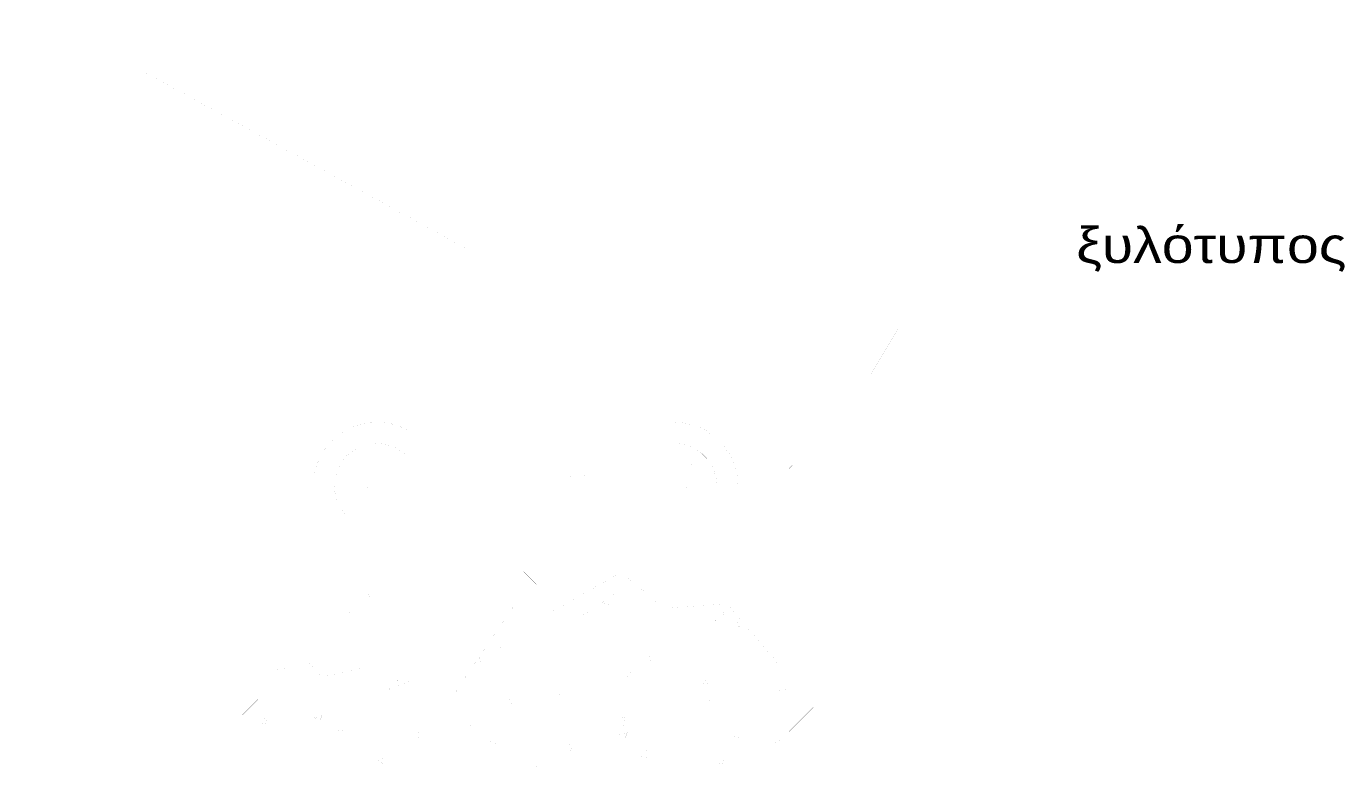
# Model space of a CAD drawing. Header units: millimetres. Extents: x -2171 to 1563, y -1758 to -1505.
# Drawn here: x 1349.475 to 1354.129, y -1601.996 to -1599.36 of the extents above; entities that cross this region are included whole.
import ezdxf

# ---------------------------------------------------------------- set-up
doc = ezdxf.new("R2010")
doc.units = ezdxf.units.MM
doc.layers.add('Tablet', color=150, linetype='Continuous', true_color=0x0180ff)
doc.styles.add('S2Arl419_b_1151_161', font='arial.ttf', dxfattribs={"width": 1.15091, "height": 0.041893})

msp = doc.modelspace()

# ---------------------------------------------------------------- linework, layer by layer
at = {"layer": 'Tablet', "color": 7, "const_width": 0.00006}
for points in [[(1350.8247, -1600.756), (1350.8247, -1599.5527), (1350.8997, -1599.5527), (1350.8997, -1599.4027), (1350.8622, -1599.4027), (1350.8622, -1599.2527), (1350.9747, -1598.8027), (1351.0497, -1598.8027), (1351.1247, -1598.8027), (1351.2372, -1599.2527), (1351.2372, -1599.4027), (1351.1997, -1599.4027), (1351.1997, -1599.5527), (1351.2747, -1599.5527), (1351.2747, -1600.756)], [(1350.8997, -1599.4027), (1350.8997, -1599.2527)], [(1351.1997, -1599.4027), (1350.8997, -1599.4027)], [(1350.913, -1599.5527), (1350.913, -1599.4027)], [(1350.9372, -1599.5527), (1350.9372, -1599.4027)], [(1350.9718, -1599.5527), (1350.9718, -1599.4027)], [(1351.0283, -1599.5527), (1351.0283, -1599.4027)], [(1351.1622, -1599.5527), (1351.1622, -1599.4027)], [(1351.1853, -1599.5527), (1351.1853, -1599.4027)], [(1350.8524, -1600.7527), (1350.8524, -1599.5527)], [(1350.8997, -1599.5527), (1350.8997, -1600.7527)], [(1351.1997, -1599.5527), (1350.8997, -1599.5527)], [(1351.2317, -1599.5527), (1351.2317, -1600.7527)], [(1350.5622, -1603.906), (1350.5622, -1600.981), (1350.5651, -1600.9517), (1350.5736, -1600.9236), (1350.5875, -1600.8977), (1350.6061, -1600.8749), (1350.6288, -1600.8563), (1350.6548, -1600.8424), (1350.6829, -1600.8339), (1350.7122, -1600.831), (1350.7414, -1600.8339), (1350.7696, -1600.8424), (1350.7955, -1600.8563), (1350.8183, -1600.8749), (1351.3486, -1601.4053), (1351.4016, -1601.3522), (1350.8713, -1600.8219), (1350.84, -1600.7958), (1350.8045, -1600.7758), (1350.766, -1600.7625), (1350.7258, -1600.7564), (1350.6851, -1600.7576), (1350.6452, -1600.7662), (1350.6076, -1600.7818), (1350.5734, -1600.8039), (1350.5438, -1600.8318), (1350.5196, -1600.8646), (1350.5018, -1600.9012), (1350.4909, -1600.9404), (1350.4872, -1600.981), (1350.4872, -1603.906)], [(1351.9872, -1603.906), (1351.9872, -1600.981), (1351.9838, -1600.9419), (1351.9736, -1600.904), (1351.957, -1600.8685), (1351.9345, -1600.8364), (1351.9068, -1600.8086), (1351.8747, -1600.7861), (1351.8391, -1600.7696), (1351.8013, -1600.7594), (1351.7622, -1600.756), (1350.7122, -1600.756)], [(1350.8804, -1600.831), (1351.7622, -1600.831), (1351.7882, -1600.8333), (1351.8135, -1600.84), (1351.8372, -1600.8511), (1351.8586, -1600.8661), (1351.8771, -1600.8846), (1351.8921, -1600.906), (1351.9031, -1600.9297), (1351.9099, -1600.9549), (1351.9122, -1600.981), (1351.9122, -1603.906)], [(1350.8997, -1600.8503), (1350.8997, -1600.831)], [(1351.2317, -1600.831), (1351.2317, -1601.1823)], [(1350.8247, -1602.7177), (1350.8247, -1601.4084), (1351.0834, -1601.6672), (1351.1364, -1601.6141), (1350.8247, -1601.3024), (1350.8247, -1600.8781), (1351.2747, -1601.3281), (1351.2747, -1602.7177)], [(1350.8247, -1601.3056), (1350.8247, -1600.8814)], [(1350.8524, -1601.3334), (1350.8524, -1600.9091)], [(1350.5531, -1601.1401), (1351.0834, -1601.6704), (1351.1364, -1601.6174), (1350.6061, -1601.0871), (1350.5908, -1601.0692), (1350.5785, -1601.0491), (1350.5695, -1601.0273), (1350.564, -1601.0045), (1350.5622, -1600.981), (1350.5622, -1601.1492)], [(1350.8997, -1601.3774), (1350.8997, -1600.9531)], [(1351.2317, -1601.2851), (1351.2317, -1602.6089)], [(1351.0497, -1602.9), (1351.0347, -1602.9), (1351.003, -1602.8972), (1350.9724, -1602.889), (1350.9436, -1602.8756), (1350.9175, -1602.8573), (1350.8951, -1602.8349), (1350.8769, -1602.8089), (1350.8634, -1602.7801), (1350.8552, -1602.7494), (1350.8524, -1602.7177), (1350.8524, -1601.4362)], [(1351.0497, -1602.8527), (1351.0347, -1602.8527), (1351.0083, -1602.8501), (1350.983, -1602.8425), (1350.9597, -1602.83), (1350.9392, -1602.8132), (1350.9224, -1602.7927), (1350.91, -1602.7694), (1350.9023, -1602.7441), (1350.8997, -1602.7177), (1350.8997, -1601.4834)]]:
    msp.add_lwpolyline(points, dxfattribs=at)
at = {"layer": 'Tablet', "color": 86, "const_width": 0.000045}
for points in [[(1351.0497, -1600.156), (1349.8872, -1599.5185), (1349.4747, -1599.5185)], [(1352.2872, -1600.8685), (1352.7372, -1600.1185), (1353.1122, -1600.1185)]]:
    msp.add_lwpolyline(points, dxfattribs=at)
at = {"layer": 'Tablet', "color": 86, "const_width": 0.00000375}
for points in [[(1351.0309, -1600.156), (1351.0313, -1600.1523), (1351.0324, -1600.1488), (1351.0393, -1600.1404), (1351.0425, -1600.1387), (1351.046, -1600.1376), (1351.0497, -1600.1372), (1351.0533, -1600.1376), (1351.0569, -1600.1387), (1351.0653, -1600.1456), (1351.067, -1600.1488), (1351.0681, -1600.1523), (1351.0684, -1600.156), (1351.0681, -1600.1596), (1351.067, -1600.1632), (1351.0601, -1600.1716), (1351.0569, -1600.1733), (1351.0533, -1600.1744), (1351.0497, -1600.1747), (1351.046, -1600.1744), (1351.0425, -1600.1733), (1351.0341, -1600.1664), (1351.0324, -1600.1632), (1351.0313, -1600.1596), (1351.0309, -1600.156)], [(1352.2684, -1600.8685), (1352.2688, -1600.8648), (1352.2699, -1600.8613), (1352.2768, -1600.8529), (1352.28, -1600.8512), (1352.2835, -1600.8501), (1352.2872, -1600.8497), (1352.2908, -1600.8501), (1352.2944, -1600.8512), (1352.3028, -1600.8581), (1352.3045, -1600.8613), (1352.3056, -1600.8648), (1352.3059, -1600.8685), (1352.3056, -1600.8721), (1352.3045, -1600.8757), (1352.2976, -1600.8841), (1352.2944, -1600.8858), (1352.2908, -1600.8869), (1352.2872, -1600.8872), (1352.2835, -1600.8869), (1352.28, -1600.8858), (1352.2716, -1600.8789), (1352.2699, -1600.8757), (1352.2688, -1600.8721), (1352.2684, -1600.8685)]]:
    msp.add_lwpolyline(points, close=True, dxfattribs=at)
at = {"layer": 'Tablet', "color": 9, "const_width": 0.000045}
for points in [[(1350.1323, -1600.5685), (1350.1047, -1600.5961)], [(1350.2649, -1600.5685), (1350.1047, -1600.7287)], [(1352.2536, -1600.5685), (1352.1672, -1600.6549)], [(1352.3547, -1600.6), (1352.1672, -1600.7875)], [(1350.2922, -1600.6737), (1350.1047, -1600.8612)], [(1352.3547, -1600.7326), (1352.1672, -1600.9201)], [(1350.2922, -1600.8063), (1350.1047, -1600.9938)], [(1352.3547, -1600.8652), (1352.1672, -1601.0527)], [(1350.2922, -1600.9389), (1350.1047, -1601.1264)], [(1352.3547, -1600.9977), (1352.1672, -1601.1852)], [(1350.2922, -1601.0715), (1350.1047, -1601.259)], [(1352.3547, -1601.1303), (1352.1672, -1601.3178)], [(1350.2922, -1601.2041), (1350.1047, -1601.3916)], [(1352.3547, -1601.2629), (1352.1672, -1601.4504)], [(1350.2922, -1601.3367), (1350.1047, -1601.5242)], [(1352.3547, -1601.3955), (1352.1672, -1601.583)], [(1350.2922, -1601.4692), (1350.1047, -1601.6567)], [(1352.3547, -1601.5281), (1352.1672, -1601.7156)], [(1350.2922, -1601.6018), (1350.1047, -1601.7893)], [(1352.3547, -1601.6606), (1352.1672, -1601.8481)], [(1350.2922, -1601.7344), (1350.1047, -1601.9219)], [(1352.3547, -1601.7932), (1352.1672, -1601.9807)], [(1350.2922, -1601.867), (1350.1047, -1602.0545)], [(1352.3547, -1601.9258), (1352.1672, -1602.1133)]]:
    msp.add_lwpolyline(points, dxfattribs=at)
at = {"layer": 'Tablet', "color": 1, "const_width": 0.00006}
for points in [[(1350.1122, -1604.3185), (1350.1122, -1600.5685), (1350.2997, -1600.5685), (1350.2997, -1604.3185)], [(1352.1747, -1604.3185), (1352.1747, -1600.5685), (1352.3622, -1600.5685), (1352.3622, -1604.3185)]]:
    msp.add_lwpolyline(points, close=True, dxfattribs=at)
for points in [[(1350.8247, -1600.5685), (1350.2997, -1600.5685)], [(1352.1747, -1600.5685), (1351.2747, -1600.5685)]]:
    msp.add_lwpolyline(points, dxfattribs=at)
at = {"layer": 'Tablet', "color": 7}
for points, const_width in [([(1350.8804, -1600.8277), (1351.2747, -1600.8277), (1351.2747, -1601.222)], 0.00006), ([(1350.6297, -1600.9435), (1350.6305, -1600.9347), (1350.6331, -1600.9263), (1350.6373, -1600.9185), (1350.6429, -1600.9117), (1350.6497, -1600.9061), (1350.6575, -1600.9019), (1350.6659, -1600.8994), (1350.6747, -1600.8985), (1350.6835, -1600.8994), (1350.6919, -1600.9019), (1350.6997, -1600.9061), (1350.7065, -1600.9117), (1350.7121, -1600.9185), (1350.7163, -1600.9263), (1350.7188, -1600.9347), (1350.7197, -1600.9435), (1350.7188, -1600.9523), (1350.7163, -1600.9607), (1350.7121, -1600.9685), (1350.7065, -1600.9753), (1350.6997, -1600.9809), (1350.6919, -1600.9851), (1350.6835, -1600.9876), (1350.6747, -1600.9885), (1350.6659, -1600.9876), (1350.6575, -1600.9851), (1350.6497, -1600.9809), (1350.6429, -1600.9753), (1350.6373, -1600.9685), (1350.6331, -1600.9607), (1350.6305, -1600.9523), (1350.6297, -1600.9435)], 0.000009), ([(1351.374, -1600.9078), (1351.3748, -1600.8991), (1351.3774, -1600.8906), (1351.3816, -1600.8828), (1351.3872, -1600.876), (1351.394, -1600.8704), (1351.4018, -1600.8663), (1351.4102, -1600.8637), (1351.419, -1600.8628), (1351.4278, -1600.8637), (1351.4362, -1600.8663), (1351.444, -1600.8704), (1351.4508, -1600.876), (1351.4564, -1600.8828), (1351.4606, -1600.8906), (1351.4631, -1600.8991), (1351.464, -1600.9078), (1351.4631, -1600.9166), (1351.4606, -1600.9251), (1351.4564, -1600.9328), (1351.4508, -1600.9397), (1351.444, -1600.9453), (1351.4362, -1600.9494), (1351.4278, -1600.952), (1351.419, -1600.9528), (1351.4102, -1600.952), (1351.4018, -1600.9494), (1351.394, -1600.9453), (1351.3872, -1600.9397), (1351.3816, -1600.9328), (1351.3774, -1600.9251), (1351.3748, -1600.9166), (1351.374, -1600.9078)], 0.000009), ([(1351.7547, -1600.9435), (1351.7555, -1600.9347), (1351.7581, -1600.9263), (1351.7623, -1600.9185), (1351.7679, -1600.9117), (1351.7747, -1600.9061), (1351.7825, -1600.9019), (1351.7909, -1600.8994), (1351.7997, -1600.8985), (1351.8085, -1600.8994), (1351.8169, -1600.9019), (1351.8247, -1600.9061), (1351.8315, -1600.9117), (1351.8371, -1600.9185), (1351.8413, -1600.9263), (1351.8438, -1600.9347), (1351.8447, -1600.9435), (1351.8438, -1600.9523), (1351.8413, -1600.9607), (1351.8371, -1600.9685), (1351.8315, -1600.9753), (1351.8247, -1600.9809), (1351.8169, -1600.9851), (1351.8085, -1600.9876), (1351.7997, -1600.9885), (1351.7909, -1600.9876), (1351.7825, -1600.9851), (1351.7747, -1600.9809), (1351.7679, -1600.9753), (1351.7623, -1600.9685), (1351.7581, -1600.9607), (1351.7555, -1600.9523), (1351.7547, -1600.9435)], 0.000009), ([(1350.6047, -1601.3975), (1350.6056, -1601.3888), (1350.6082, -1601.3803), (1350.6123, -1601.3725), (1350.6179, -1601.3657), (1350.6247, -1601.3601), (1350.6325, -1601.356), (1350.641, -1601.3534), (1350.6497, -1601.3525), (1350.6585, -1601.3534), (1350.667, -1601.356), (1350.6747, -1601.3601), (1350.6816, -1601.3657), (1350.6872, -1601.3725), (1350.6913, -1601.3803), (1350.6939, -1601.3888), (1350.6947, -1601.3975), (1350.6939, -1601.4063), (1350.6913, -1601.4148), (1350.6872, -1601.4225), (1350.6816, -1601.4294), (1350.6747, -1601.435), (1350.667, -1601.4391), (1350.6585, -1601.4417), (1350.6497, -1601.4425), (1350.641, -1601.4417), (1350.6325, -1601.4391), (1350.6247, -1601.435), (1350.6179, -1601.4294), (1350.6123, -1601.4225), (1350.6082, -1601.4148), (1350.6056, -1601.4063), (1350.6047, -1601.3975)], 0.000009), ([(1351.7769, -1601.3975), (1351.7777, -1601.3888), (1351.7803, -1601.3803), (1351.7844, -1601.3725), (1351.79, -1601.3657), (1351.7969, -1601.3601), (1351.8046, -1601.356), (1351.8131, -1601.3534), (1351.8219, -1601.3525), (1351.8306, -1601.3534), (1351.8391, -1601.356), (1351.8469, -1601.3601), (1351.8537, -1601.3657), (1351.8593, -1601.3725), (1351.8634, -1601.3803), (1351.866, -1601.3888), (1351.8669, -1601.3975), (1351.866, -1601.4063), (1351.8634, -1601.4148), (1351.8593, -1601.4225), (1351.8537, -1601.4294), (1351.8469, -1601.435), (1351.8391, -1601.4391), (1351.8306, -1601.4417), (1351.8219, -1601.4425), (1351.8131, -1601.4417), (1351.8046, -1601.4391), (1351.7969, -1601.435), (1351.79, -1601.4294), (1351.7844, -1601.4225), (1351.7803, -1601.4148), (1351.7777, -1601.4063), (1351.7769, -1601.3975)], 0.000009)]:
    msp.add_lwpolyline(points, close=True, dxfattribs=dict(at, const_width=const_width))
at = {"layer": 'Tablet', "color": 8, "const_width": 0.000045}
msp.add_lwpolyline([(1352.1747, -1604.3185), (1352.1747, -1601.581), (1352.1372, -1601.6185), (1351.9497, -1601.3977), (1351.7247, -1601.4121), (1351.5747, -1601.2865), (1351.3122, -1601.4352), (1351.1997, -1601.3977), (1350.9747, -1601.731), (1350.7497, -1601.581), (1350.6747, -1601.6185), (1350.5181, -1601.656), (1350.4497, -1601.581), (1350.3747, -1601.5435), (1350.2997, -1601.506), (1350.2997, -1604.3185)], close=True, dxfattribs=at)
for points in [[(1351.5357, -1601.3644), (1351.5065, -1601.3948)], [(1351.5357, -1601.3644), (1351.5399, -1601.4)], [(1351.5597, -1601.3509), (1351.5416, -1601.3724)], [(1351.5597, -1601.3509), (1351.564, -1601.3744)], [(1351.5399, -1601.4), (1351.5065, -1601.3948)], [(1351.564, -1601.3744), (1351.5416, -1601.3724)], [(1351.4633, -1601.4265), (1351.437, -1601.4366)], [(1351.4557, -1601.4492), (1351.437, -1601.4366)], [(1351.4633, -1601.4265), (1351.4557, -1601.4492)], [(1351.936, -1601.4264), (1351.9067, -1601.4569)], [(1351.9401, -1601.4621), (1351.9067, -1601.4569)], [(1351.936, -1601.4265), (1351.9401, -1601.4621)], [(1352.0003, -1601.4573), (1351.976, -1601.4666)], [(1352.0015, -1601.4587), (1351.9946, -1601.4792)], [(1351.9946, -1601.4792), (1351.976, -1601.4666)], [(1351.1482, -1601.5474), (1351.1219, -1601.5575)], [(1351.1482, -1601.5475), (1351.1406, -1601.5701)], [(1351.0738, -1601.5859), (1351.0679, -1601.5929)], [(1351.0738, -1601.5859), (1351.0781, -1601.6094)], [(1351.1406, -1601.5701), (1351.1219, -1601.5575)], [(1351.6871, -1601.5775), (1351.6609, -1601.5876)], [(1351.6795, -1601.6001), (1351.6609, -1601.5876)], [(1351.6871, -1601.5775), (1351.6795, -1601.6001)], [(1350.3848, -1601.6055), (1350.3556, -1601.636)], [(1350.389, -1601.6411), (1350.3556, -1601.636)], [(1350.3848, -1601.6055), (1350.389, -1601.6412)], [(1351.0781, -1601.6094), (1351.058, -1601.6076)], [(1351.3428, -1601.6094), (1351.3247, -1601.631)], [(1351.3471, -1601.6329), (1351.3247, -1601.631)], [(1351.3428, -1601.6095), (1351.3471, -1601.633)], [(1351.6117, -1601.633), (1351.5937, -1601.6545)], [(1351.6117, -1601.633), (1351.6161, -1601.6565)], [(1350.785, -1601.6676), (1350.7558, -1601.698)], [(1350.785, -1601.6676), (1350.7892, -1601.7032)], [(1350.8331, -1601.6684), (1350.8069, -1601.6785)], [(1350.8255, -1601.691), (1350.8069, -1601.6785)], [(1350.8331, -1601.6684), (1350.8255, -1601.6911)], [(1351.6161, -1601.6565), (1351.5937, -1601.6545)], [(1351.8807, -1601.6565), (1351.8626, -1601.678)], [(1351.885, -1601.68), (1351.8626, -1601.678)], [(1351.8807, -1601.6565), (1351.885, -1601.68)], [(1352.1497, -1601.68), (1352.1316, -1601.7016)], [(1352.1497, -1601.6801), (1352.154, -1601.7036)], [(1350.7892, -1601.7032), (1350.7558, -1601.698)], [(1351.1852, -1601.7297), (1351.156, -1601.7601)], [(1351.1852, -1601.7297), (1351.1894, -1601.7653)], [(1351.372, -1601.6984), (1351.3458, -1601.7085)], [(1351.3644, -1601.7211), (1351.3458, -1601.7085)], [(1351.372, -1601.6984), (1351.3644, -1601.7211)], [(1351.911, -1601.7285), (1351.8847, -1601.7385)], [(1351.911, -1601.7285), (1351.9034, -1601.7511)], [(1352.154, -1601.7035), (1352.1316, -1601.7016)], [(1351.1894, -1601.7653), (1351.156, -1601.7601)], [(1351.9034, -1601.7511), (1351.8847, -1601.7385)], [(1350.3189, -1601.7974), (1350.3008, -1601.8189)], [(1350.3232, -1601.8209), (1350.3008, -1601.8189)], [(1350.3189, -1601.7974), (1350.3232, -1601.8209)], [(1350.518, -1601.7893), (1350.4918, -1601.7994)], [(1350.5104, -1601.812), (1350.4918, -1601.7994)], [(1350.518, -1601.7894), (1350.5104, -1601.812)], [(1350.5879, -1601.8209), (1350.5698, -1601.8425)], [(1350.5879, -1601.8209), (1350.5922, -1601.8444)], [(1351.057, -1601.8194), (1351.0307, -1601.8294)], [(1351.0494, -1601.842), (1351.0307, -1601.8294)], [(1351.057, -1601.8194), (1351.0494, -1601.842)], [(1351.5855, -1601.7917), (1351.5562, -1601.8222)], [(1351.5896, -1601.8274), (1351.5562, -1601.8222)], [(1351.5855, -1601.7918), (1351.5896, -1601.8274)], [(1350.5922, -1601.8444), (1350.5698, -1601.8425)], [(1350.8568, -1601.8444), (1350.8388, -1601.866)], [(1350.8612, -1601.868), (1350.8388, -1601.866)], [(1350.8568, -1601.8445), (1350.8612, -1601.868)], [(1351.1258, -1601.868), (1351.1077, -1601.8895)], [(1351.1258, -1601.868), (1351.1302, -1601.8915)], [(1351.5959, -1601.8494), (1351.5696, -1601.8595)], [(1351.5883, -1601.8721), (1351.5696, -1601.8595)], [(1351.5959, -1601.8494), (1351.5883, -1601.8721)], [(1351.9857, -1601.8538), (1351.9565, -1601.8843)], [(1351.9857, -1601.8538), (1351.9898, -1601.8894)], [(1351.1302, -1601.8915), (1351.1077, -1601.8895)], [(1351.3948, -1601.8915), (1351.3767, -1601.9131)], [(1351.3991, -1601.915), (1351.3767, -1601.9131)], [(1351.3948, -1601.8915), (1351.3991, -1601.915)], [(1351.6638, -1601.915), (1351.6457, -1601.9366)], [(1351.6638, -1601.9151), (1351.6681, -1601.9386)], [(1351.9898, -1601.8894), (1351.9565, -1601.8843)], [(1352.1348, -1601.8794), (1352.1085, -1601.8895)], [(1352.1272, -1601.9021), (1352.1085, -1601.8895)], [(1352.1348, -1601.8795), (1352.1272, -1601.9021)], [(1350.7419, -1601.9403), (1350.7156, -1601.9504)], [(1350.7343, -1601.963), (1350.7156, -1601.9504)], [(1350.7419, -1601.9403), (1350.7343, -1601.963)], [(1351.2808, -1601.9704), (1351.2545, -1601.9804)], [(1351.2808, -1601.9704), (1351.2732, -1601.993)], [(1351.6681, -1601.9385), (1351.6457, -1601.9366)], [(1351.9327, -1601.9386), (1351.9147, -1601.9601)], [(1351.9371, -1601.9621), (1351.9147, -1601.9601)], [(1351.9327, -1601.9386), (1351.9371, -1601.9621)], [(1351.2732, -1601.993), (1351.2545, -1601.9804)]]:
    msp.add_lwpolyline(points, dxfattribs=at)

# ---------------------------------------------------------------- texts
at = {"color": 86, "style": 'S2Arl419_b_1151_161', "width": 1.15091}
msp.add_text('ξυλότυπος', height=0.12568, dxfattribs=at).set_placement((1353.181, -1600.1945))

doc.saveas('drawing.dxf')
